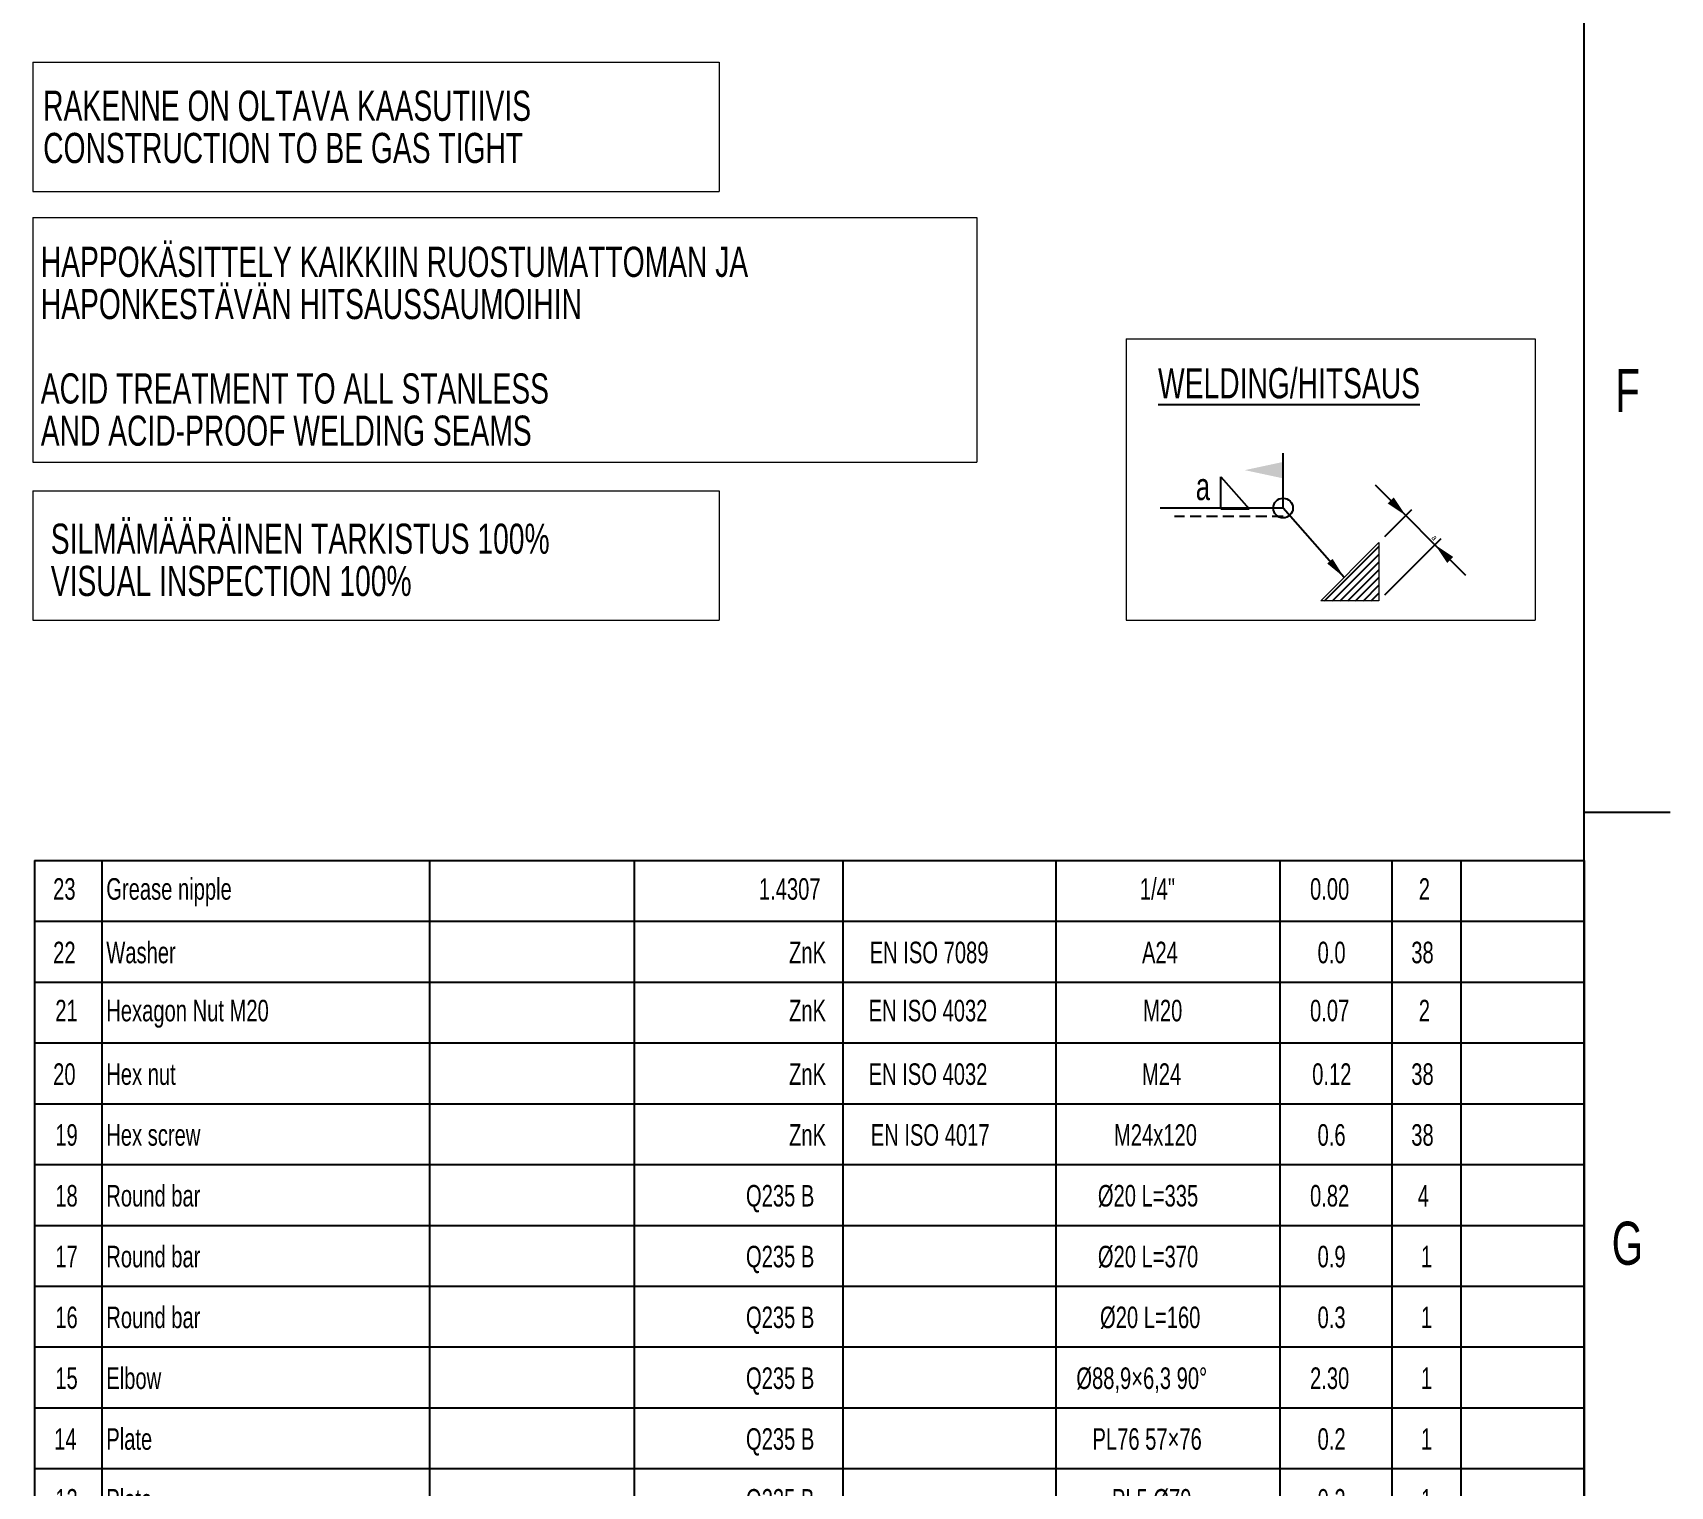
# Model space of a CAD drawing. Header units: millimetres. Extents: x 50 to 5945, y 0 to 4205.
# Drawn here: x 4995 to 5945, y 844 to 1687 of the extents above; entities that cross this region are included whole.
import ezdxf

# ---------------------------------------------------------------- set-up
doc = ezdxf.new("R2010")
doc.units = ezdxf.units.MM
doc.header["$LTSCALE"] = 5
doc.linetypes.add('HIDDEN', pattern=[1.905, 1.27, -0.635])
for name, color, linetype in [('AM_4', 3, 'Continuous'), ('AM_5', 3, 'Continuous'), ('AM_6', 140, 'Continuous'), ('AM_8', 1, 'Continuous')]:
    doc.layers.add(name, color=color, linetype=linetype)
doc.styles.add('SLDTEXTSTYLE0', font='TXT', dxfattribs={"width": 0.7})
doc.dimstyles.new('SLDDIMSTYLE4', dxfattribs={"dimtxt": 0.18, "dimasz": 12.5, "dimexe": 0, "dimexo": 0.0625, "dimgap": 0, "dimtad": 0, "dimtih": 1, "dimtoh": 1, "dimdec": 0, "dimrnd": 1e-09, "dimzin": 0, "dimdsep": 46, "dimtxsty": 'Standard', "dimsah": 1, "dimcen": 0.09, "dimadec": 0, "dimazin": 0, "dimtfac": 12.5, "dimtdec": 0, "dimtofl": 0, "dimtmove": 0, "dimatfit": 3, "dimfxl": 1, "dimfrac": 2, "dimtolj": 1, "dimtzin": 0, "dimarcsym": 0})

# ---------------------------------------------------------------- blocks, each defined once
blk = doc.blocks.new('SW_TABLEANNOTATION_0')
at = {"layer": 'AM_6', "color": 0}
for p, q in [((0, 811.9000248476865), (0, 776.6000237673524)), ((0, 811.9000248476865), (39.16781316096074, 811.9000248476865)), ((39.16781316096074, 811.9000248476865), (39.16781316096074, 776.6000237673524)), ((39.16781316096074, 811.9000248476865), (229.1678131609609, 811.9000248476865)), ((229.1678131609609, 811.9000248476865), (229.1678131609609, 776.6000237673524)), ((229.1678131609609, 811.9000248476865), (348.0324851766614, 811.9000248476865)), ((348.0324851766614, 811.9000248476865), (348.0324851766614, 776.6000237673524)), ((348.0324851766614, 811.9000248476865), (469.1438116801283, 811.9000248476865)), ((469.1438116801283, 811.9000248476865), (469.1438116801283, 776.6000237673524)), ((469.1438116801283, 811.9000248476865), (592.7291375223242, 811.9000248476865)), ((592.7291375223242, 811.9000248476865), (592.7291375223242, 776.6000237673524)), ((592.7291375223242, 811.9000248476865), (722.7291375223243, 811.9000248476865)), ((722.7291375223243, 811.9000248476865), (722.7291375223243, 776.6000237673524)), ((722.7291375223243, 811.9000248476865), (787.7291375223239, 811.9000248476865)), ((787.7291375223239, 811.9000248476865), (787.7291375223239, 776.6000237673524)), ((787.7291375223239, 811.9000248476865), (827.7291375223239, 811.9000248476865)), ((827.7291375223239, 811.9000248476865), (827.7291375223239, 776.6000237673524)), ((827.7291375223239, 811.9000248476865), (899.2692732700913, 811.9000248476865)), ((899.2692732700913, 811.9000248476865), (899.2692732700913, 776.6000237673524)), ((0, 776.6000237673524), (0, 741.3000226870181)), ((0, 776.6000237673524), (39.16781316096074, 776.6000237673524)), ((39.16781316096074, 776.6000237673524), (39.16781316096074, 741.3000226870181)), ((39.16781316096074, 776.6000237673524), (229.1678131609609, 776.6000237673524)), ((229.1678131609609, 776.6000237673524), (229.1678131609609, 741.3000226870181)), ((229.1678131609609, 776.6000237673524), (348.0324851766614, 776.6000237673524)), ((348.0324851766614, 776.6000237673524), (348.0324851766614, 741.3000226870181)), ((348.0324851766614, 776.6000237673524), (469.1438116801283, 776.6000237673524)), ((469.1438116801283, 776.6000237673524), (469.1438116801283, 741.3000226870181)), ((469.1438116801283, 776.6000237673524), (592.7291375223242, 776.6000237673524)), ((592.7291375223242, 776.6000237673524), (592.7291375223242, 741.3000226870181)), ((592.7291375223242, 776.6000237673524), (722.7291375223243, 776.6000237673524)), ((722.7291375223243, 776.6000237673524), (722.7291375223243, 741.3000226870181)), ((722.7291375223243, 776.6000237673524), (787.7291375223239, 776.6000237673524)), ((787.7291375223239, 776.6000237673524), (787.7291375223239, 741.3000226870181)), ((787.7291375223239, 776.6000237673524), (827.7291375223239, 776.6000237673524)), ((827.7291375223239, 776.6000237673524), (827.7291375223239, 741.3000226870181)), ((827.7291375223239, 776.6000237673524), (899.2692732700913, 776.6000237673524)), ((899.2692732700913, 776.6000237673524), (899.2692732700913, 741.3000226870181)), ((0, 741.3000226870181), (0, 706.000021606684)), ((0, 741.3000226870181), (39.16781316096074, 741.3000226870181)), ((39.16781316096074, 741.3000226870181), (39.16781316096074, 706.000021606684)), ((39.16781316096074, 741.3000226870181), (229.1678131609609, 741.3000226870181)), ((229.1678131609609, 741.3000226870181), (229.1678131609609, 706.000021606684)), ((229.1678131609609, 741.3000226870181), (348.0324851766614, 741.3000226870181)), ((348.0324851766614, 741.3000226870181), (348.0324851766614, 706.000021606684)), ((348.0324851766614, 741.3000226870181), (469.1438116801283, 741.3000226870181)), ((469.1438116801283, 741.3000226870181), (469.1438116801283, 706.000021606684)), ((469.1438116801283, 741.3000226870181), (592.7291375223242, 741.3000226870181)), ((592.7291375223242, 741.3000226870181), (592.7291375223242, 706.000021606684)), ((592.7291375223242, 741.3000226870181), (722.7291375223243, 741.3000226870181)), ((722.7291375223243, 741.3000226870181), (722.7291375223243, 706.000021606684)), ((722.7291375223243, 741.3000226870181), (787.7291375223239, 741.3000226870181)), ((787.7291375223239, 741.3000226870181), (787.7291375223239, 706.000021606684)), ((787.7291375223239, 741.3000226870181), (827.7291375223239, 741.3000226870181)), ((827.7291375223239, 741.3000226870181), (827.7291375223239, 706.000021606684)), ((827.7291375223239, 741.3000226870181), (899.2692732700913, 741.3000226870181)), ((899.2692732700913, 741.3000226870181), (899.2692732700913, 706.000021606684)), ((0, 706.000021606684), (0, 670.7000205263497)), ((0, 706.000021606684), (39.16781316096074, 706.000021606684)), ((39.16781316096074, 706.000021606684), (39.16781316096074, 670.7000205263497)), ((39.16781316096074, 706.000021606684), (229.1678131609609, 706.000021606684)), ((229.1678131609609, 706.000021606684), (229.1678131609609, 670.7000205263497)), ((229.1678131609609, 706.000021606684), (348.0324851766614, 706.000021606684)), ((348.0324851766614, 706.000021606684), (348.0324851766614, 670.7000205263497)), ((348.0324851766614, 706.000021606684), (469.1438116801283, 706.000021606684)), ((469.1438116801283, 706.000021606684), (469.1438116801283, 670.7000205263497)), ((469.1438116801283, 706.000021606684), (592.7291375223242, 706.000021606684)), ((592.7291375223242, 706.000021606684), (592.7291375223242, 670.7000205263497)), ((592.7291375223242, 706.000021606684), (722.7291375223243, 706.000021606684)), ((722.7291375223243, 706.000021606684), (722.7291375223243, 670.7000205263497)), ((722.7291375223243, 706.000021606684), (787.7291375223239, 706.000021606684)), ((787.7291375223239, 706.000021606684), (787.7291375223239, 670.7000205263497)), ((787.7291375223239, 706.000021606684), (827.7291375223239, 706.000021606684)), ((827.7291375223239, 706.000021606684), (827.7291375223239, 670.7000205263497)), ((827.7291375223239, 706.000021606684), (899.2692732700913, 706.000021606684)), ((899.2692732700913, 706.000021606684), (899.2692732700913, 670.7000205263497)), ((0, 670.7000205263497), (0, 635.4000194460154)), ((0, 670.7000205263497), (39.16781316096074, 670.7000205263497)), ((39.16781316096074, 670.7000205263497), (39.16781316096074, 635.4000194460154)), ((39.16781316096074, 670.7000205263497), (229.1678131609609, 670.7000205263497)), ((229.1678131609609, 670.7000205263497), (229.1678131609609, 635.4000194460154)), ((229.1678131609609, 670.7000205263497), (348.0324851766614, 670.7000205263497)), ((348.0324851766614, 670.7000205263497), (348.0324851766614, 635.4000194460154)), ((348.0324851766614, 670.7000205263497), (469.1438116801283, 670.7000205263497)), ((469.1438116801283, 670.7000205263497), (469.1438116801283, 635.4000194460154)), ((469.1438116801283, 670.7000205263497), (592.7291375223242, 670.7000205263497)), ((592.7291375223242, 670.7000205263497), (592.7291375223242, 635.4000194460154)), ((592.7291375223242, 670.7000205263497), (722.7291375223243, 670.7000205263497)), ((722.7291375223243, 670.7000205263497), (722.7291375223243, 635.4000194460154)), ((722.7291375223243, 670.7000205263497), (787.7291375223239, 670.7000205263497)), ((787.7291375223239, 670.7000205263497), (787.7291375223239, 635.4000194460154)), ((787.7291375223239, 670.7000205263497), (827.7291375223239, 670.7000205263497)), ((827.7291375223239, 670.7000205263497), (827.7291375223239, 635.4000194460154)), ((827.7291375223239, 670.7000205263497), (899.2692732700913, 670.7000205263497)), ((899.2692732700913, 670.7000205263497), (899.2692732700913, 635.4000194460154)), ((0, 635.4000194460154), (0, 600.1000183656813)), ((0, 635.4000194460154), (39.16781316096074, 635.4000194460154)), ((39.16781316096074, 635.4000194460154), (39.16781316096074, 600.1000183656813)), ((39.16781316096074, 635.4000194460154), (229.1678131609609, 635.4000194460154)), ((229.1678131609609, 635.4000194460154), (229.1678131609609, 600.1000183656813)), ((229.1678131609609, 635.4000194460154), (348.0324851766614, 635.4000194460154)), ((348.0324851766614, 635.4000194460154), (348.0324851766614, 600.1000183656813)), ((348.0324851766614, 635.4000194460154), (469.1438116801283, 635.4000194460154)), ((469.1438116801283, 635.4000194460154), (469.1438116801283, 600.1000183656813)), ((469.1438116801283, 635.4000194460154), (592.7291375223242, 635.4000194460154)), ((592.7291375223242, 635.4000194460154), (592.7291375223242, 600.1000183656813)), ((592.7291375223242, 635.4000194460154), (722.7291375223243, 635.4000194460154)), ((722.7291375223243, 635.4000194460154), (722.7291375223243, 600.1000183656813)), ((722.7291375223243, 635.4000194460154), (787.7291375223239, 635.4000194460154)), ((787.7291375223239, 635.4000194460154), (787.7291375223239, 600.1000183656813)), ((787.7291375223239, 635.4000194460154), (827.7291375223239, 635.4000194460154)), ((827.7291375223239, 635.4000194460154), (827.7291375223239, 600.1000183656813)), ((827.7291375223239, 635.4000194460154), (899.2692732700913, 635.4000194460154)), ((899.2692732700913, 635.4000194460154), (899.2692732700913, 600.1000183656813)), ((0, 600.1000183656813), (0, 564.8000172853472)), ((0, 600.1000183656813), (39.16781316096074, 600.1000183656813)), ((39.16781316096074, 600.1000183656813), (39.16781316096074, 564.8000172853472)), ((39.16781316096074, 600.1000183656813), (229.1678131609609, 600.1000183656813)), ((229.1678131609609, 600.1000183656813), (229.1678131609609, 564.8000172853472)), ((229.1678131609609, 600.1000183656813), (348.0324851766614, 600.1000183656813)), ((348.0324851766614, 600.1000183656813), (348.0324851766614, 564.8000172853472)), ((348.0324851766614, 600.1000183656813), (469.1438116801283, 600.1000183656813)), ((469.1438116801283, 600.1000183656813), (469.1438116801283, 564.8000172853472)), ((469.1438116801283, 600.1000183656813), (592.7291375223242, 600.1000183656813)), ((592.7291375223242, 600.1000183656813), (592.7291375223242, 564.8000172853472)), ((592.7291375223242, 600.1000183656813), (722.7291375223243, 600.1000183656813)), ((722.7291375223243, 600.1000183656813), (722.7291375223243, 564.8000172853472)), ((722.7291375223243, 600.1000183656813), (787.7291375223239, 600.1000183656813)), ((787.7291375223239, 600.1000183656813), (787.7291375223239, 564.8000172853472)), ((787.7291375223239, 600.1000183656813), (827.7291375223239, 600.1000183656813)), ((827.7291375223239, 600.1000183656813), (827.7291375223239, 564.8000172853472)), ((827.7291375223239, 600.1000183656813), (899.2692732700913, 600.1000183656813)), ((899.2692732700913, 600.1000183656813), (899.2692732700913, 564.8000172853472)), ((0, 564.8000172853472), (0, 529.5000162050129)), ((0, 564.8000172853472), (39.16781316096074, 564.8000172853472)), ((39.16781316096074, 564.8000172853472), (39.16781316096074, 529.5000162050129)), ((39.16781316096074, 564.8000172853472), (229.1678131609609, 564.8000172853472)), ((229.1678131609609, 564.8000172853472), (229.1678131609609, 529.5000162050129)), ((229.1678131609609, 564.8000172853472), (348.0324851766614, 564.8000172853472)), ((348.0324851766614, 564.8000172853472), (348.0324851766614, 529.5000162050129)), ((348.0324851766614, 564.8000172853472), (469.1438116801283, 564.8000172853472)), ((469.1438116801283, 564.8000172853472), (469.1438116801283, 529.5000162050129)), ((469.1438116801283, 564.8000172853472), (592.7291375223242, 564.8000172853472)), ((592.7291375223242, 564.8000172853472), (592.7291375223242, 529.5000162050129)), ((592.7291375223242, 564.8000172853472), (722.7291375223243, 564.8000172853472)), ((722.7291375223243, 564.8000172853472), (722.7291375223243, 529.5000162050129)), ((722.7291375223243, 564.8000172853472), (787.7291375223239, 564.8000172853472)), ((787.7291375223239, 564.8000172853472), (787.7291375223239, 529.5000162050129)), ((787.7291375223239, 564.8000172853472), (827.7291375223239, 564.8000172853472)), ((827.7291375223239, 564.8000172853472), (827.7291375223239, 529.5000162050129)), ((827.7291375223239, 564.8000172853472), (899.2692732700913, 564.8000172853472)), ((899.2692732700913, 564.8000172853472), (899.2692732700913, 529.5000162050129)), ((0, 529.5000162050129), (0, 494.2000151246787)), ((0, 529.5000162050129), (39.16781316096074, 529.5000162050129)), ((39.16781316096074, 529.5000162050129), (39.16781316096074, 494.2000151246787)), ((39.16781316096074, 529.5000162050129), (229.1678131609609, 529.5000162050129)), ((229.1678131609609, 529.5000162050129), (229.1678131609609, 494.2000151246787)), ((229.1678131609609, 529.5000162050129), (348.0324851766614, 529.5000162050129)), ((348.0324851766614, 529.5000162050129), (348.0324851766614, 494.2000151246787)), ((348.0324851766614, 529.5000162050129), (469.1438116801283, 529.5000162050129)), ((469.1438116801283, 529.5000162050129), (469.1438116801283, 494.2000151246787)), ((469.1438116801283, 529.5000162050129), (592.7291375223242, 529.5000162050129)), ((592.7291375223242, 529.5000162050129), (592.7291375223242, 494.2000151246787)), ((592.7291375223242, 529.5000162050129), (722.7291375223243, 529.5000162050129)), ((722.7291375223243, 529.5000162050129), (722.7291375223243, 494.2000151246787)), ((722.7291375223243, 529.5000162050129), (787.7291375223239, 529.5000162050129)), ((787.7291375223239, 529.5000162050129), (787.7291375223239, 494.2000151246787)), ((787.7291375223239, 529.5000162050129), (827.7291375223239, 529.5000162050129)), ((827.7291375223239, 529.5000162050129), (827.7291375223239, 494.2000151246787)), ((827.7291375223239, 529.5000162050129), (899.2692732700913, 529.5000162050129)), ((899.2692732700913, 529.5000162050129), (899.2692732700913, 494.2000151246787)), ((0, 494.2000151246787), (0, 458.9000140443445)), ((0, 494.2000151246787), (39.16781316096074, 494.2000151246787)), ((39.16781316096074, 494.2000151246787), (39.16781316096074, 458.9000140443445)), ((39.16781316096074, 494.2000151246787), (229.1678131609609, 494.2000151246787)), ((229.1678131609609, 494.2000151246787), (229.1678131609609, 458.9000140443445)), ((229.1678131609609, 494.2000151246787), (348.0324851766614, 494.2000151246787)), ((348.0324851766614, 494.2000151246787), (348.0324851766614, 458.9000140443445)), ((348.0324851766614, 494.2000151246787), (469.1438116801283, 494.2000151246787)), ((469.1438116801283, 494.2000151246787), (469.1438116801283, 458.9000140443445)), ((469.1438116801283, 494.2000151246787), (592.7291375223242, 494.2000151246787)), ((592.7291375223242, 494.2000151246787), (592.7291375223242, 458.9000140443445)), ((592.7291375223242, 494.2000151246787), (722.7291375223243, 494.2000151246787)), ((722.7291375223243, 494.2000151246787), (722.7291375223243, 458.9000140443445)), ((722.7291375223243, 494.2000151246787), (787.7291375223239, 494.2000151246787)), ((787.7291375223239, 494.2000151246787), (787.7291375223239, 458.9000140443445)), ((787.7291375223239, 494.2000151246787), (827.7291375223239, 494.2000151246787)), ((827.7291375223239, 494.2000151246787), (827.7291375223239, 458.9000140443445)), ((827.7291375223239, 494.2000151246787), (899.2692732700913, 494.2000151246787)), ((899.2692732700913, 494.2000151246787), (899.2692732700913, 458.9000140443445)), ((0, 458.9000140443445), (0, 423.6000129640103)), ((0, 458.9000140443445), (39.16781316096074, 458.9000140443445)), ((39.16781316096074, 458.9000140443445), (39.16781316096074, 423.6000129640103)), ((39.16781316096074, 458.9000140443445), (229.1678131609609, 458.9000140443445)), ((229.1678131609609, 458.9000140443445), (229.1678131609609, 423.6000129640103)), ((229.1678131609609, 458.9000140443445), (348.0324851766614, 458.9000140443445)), ((348.0324851766614, 458.9000140443445), (348.0324851766614, 423.6000129640103)), ((348.0324851766614, 458.9000140443445), (469.1438116801283, 458.9000140443445)), ((469.1438116801283, 458.9000140443445), (469.1438116801283, 423.6000129640103)), ((469.1438116801283, 458.9000140443445), (592.7291375223242, 458.9000140443445)), ((592.7291375223242, 458.9000140443445), (592.7291375223242, 423.6000129640103)), ((592.7291375223242, 458.9000140443445), (722.7291375223243, 458.9000140443445)), ((722.7291375223243, 458.9000140443445), (722.7291375223243, 423.6000129640103)), ((722.7291375223243, 458.9000140443445), (787.7291375223239, 458.9000140443445)), ((787.7291375223239, 458.9000140443445), (787.7291375223239, 423.6000129640103)), ((787.7291375223239, 458.9000140443445), (827.7291375223239, 458.9000140443445)), ((827.7291375223239, 458.9000140443445), (827.7291375223239, 423.6000129640103)), ((827.7291375223239, 458.9000140443445), (899.2692732700913, 458.9000140443445)), ((899.2692732700913, 458.9000140443445), (899.2692732700913, 423.6000129640103)), ((0, 423.6000129640103), (0, 388.3000118836761)), ((0, 423.6000129640103), (39.16781316096074, 423.6000129640103)), ((39.16781316096074, 423.6000129640103), (39.16781316096074, 388.3000118836761)), ((39.16781316096074, 423.6000129640103), (229.1678131609609, 423.6000129640103)), ((229.1678131609609, 423.6000129640103), (229.1678131609609, 388.3000118836761)), ((229.1678131609609, 423.6000129640103), (348.0324851766614, 423.6000129640103)), ((348.0324851766614, 423.6000129640103), (348.0324851766614, 388.3000118836761)), ((348.0324851766614, 423.6000129640103), (469.1438116801283, 423.6000129640103)), ((469.1438116801283, 423.6000129640103), (469.1438116801283, 388.3000118836761)), ((469.1438116801283, 423.6000129640103), (592.7291375223242, 423.6000129640103)), ((592.7291375223242, 423.6000129640103), (592.7291375223242, 388.3000118836761)), ((592.7291375223242, 423.6000129640103), (722.7291375223243, 423.6000129640103)), ((722.7291375223243, 423.6000129640103), (722.7291375223243, 388.3000118836761)), ((722.7291375223243, 423.6000129640103), (787.7291375223239, 423.6000129640103)), ((787.7291375223239, 423.6000129640103), (787.7291375223239, 388.3000118836761)), ((787.7291375223239, 423.6000129640103), (827.7291375223239, 423.6000129640103)), ((827.7291375223239, 423.6000129640103), (827.7291375223239, 388.3000118836761)), ((827.7291375223239, 423.6000129640103), (899.2692732700913, 423.6000129640103)), ((899.2692732700913, 423.6000129640103), (899.2692732700913, 388.3000118836761)), ((0, 388.3000118836761), (0, 353.0000108033419)), ((0, 388.3000118836761), (39.16781316096074, 388.3000118836761)), ((39.16781316096074, 388.3000118836761), (39.16781316096074, 353.0000108033419)), ((39.16781316096074, 388.3000118836761), (229.1678131609609, 388.3000118836761)), ((229.1678131609609, 388.3000118836761), (229.1678131609609, 353.0000108033419)), ((229.1678131609609, 388.3000118836761), (348.0324851766614, 388.3000118836761)), ((348.0324851766614, 388.3000118836761), (348.0324851766614, 353.0000108033419)), ((348.0324851766614, 388.3000118836761), (469.1438116801283, 388.3000118836761)), ((469.1438116801283, 388.3000118836761), (469.1438116801283, 353.0000108033419)), ((469.1438116801283, 388.3000118836761), (592.7291375223242, 388.3000118836761)), ((592.7291375223242, 388.3000118836761), (592.7291375223242, 353.0000108033419)), ((592.7291375223242, 388.3000118836761), (722.7291375223243, 388.3000118836761)), ((722.7291375223243, 388.3000118836761), (722.7291375223243, 353.0000108033419)), ((722.7291375223243, 388.3000118836761), (787.7291375223239, 388.3000118836761)), ((787.7291375223239, 388.3000118836761), (787.7291375223239, 353.0000108033419)), ((787.7291375223239, 388.3000118836761), (827.7291375223239, 388.3000118836761)), ((827.7291375223239, 388.3000118836761), (827.7291375223239, 353.0000108033419)), ((827.7291375223239, 388.3000118836761), (899.2692732700913, 388.3000118836761)), ((899.2692732700913, 388.3000118836761), (899.2692732700913, 353.0000108033419)), ((0, 353.0000108033419), (0, 317.7000097230077)), ((0, 353.0000108033419), (39.16781316096074, 353.0000108033419)), ((39.16781316096074, 353.0000108033419), (39.16781316096074, 317.7000097230077)), ((39.16781316096074, 353.0000108033419), (229.1678131609609, 353.0000108033419)), ((229.1678131609609, 353.0000108033419), (229.1678131609609, 317.7000097230077)), ((229.1678131609609, 353.0000108033419), (348.0324851766614, 353.0000108033419)), ((348.0324851766614, 353.0000108033419), (348.0324851766614, 317.7000097230077)), ((348.0324851766614, 353.0000108033419), (469.1438116801283, 353.0000108033419)), ((469.1438116801283, 353.0000108033419), (469.1438116801283, 317.7000097230077)), ((469.1438116801283, 353.0000108033419), (592.7291375223242, 353.0000108033419)), ((592.7291375223242, 353.0000108033419), (592.7291375223242, 317.7000097230077)), ((592.7291375223242, 353.0000108033419), (722.7291375223243, 353.0000108033419)), ((722.7291375223243, 353.0000108033419), (722.7291375223243, 317.7000097230077)), ((722.7291375223243, 353.0000108033419), (787.7291375223239, 353.0000108033419)), ((787.7291375223239, 353.0000108033419), (787.7291375223239, 317.7000097230077)), ((787.7291375223239, 353.0000108033419), (827.7291375223239, 353.0000108033419)), ((827.7291375223239, 353.0000108033419), (827.7291375223239, 317.7000097230077)), ((827.7291375223239, 353.0000108033419), (899.2692732700913, 353.0000108033419)), ((899.2692732700913, 353.0000108033419), (899.2692732700913, 317.7000097230077)), ((0, 317.7000097230077), (0, 282.4000086426735)), ((0, 317.7000097230077), (39.16781316096074, 317.7000097230077)), ((39.16781316096074, 317.7000097230077), (39.16781316096074, 282.4000086426735)), ((39.16781316096074, 317.7000097230077), (229.1678131609609, 317.7000097230077)), ((229.1678131609609, 317.7000097230077), (229.1678131609609, 282.4000086426735)), ((229.1678131609609, 317.7000097230077), (348.0324851766614, 317.7000097230077)), ((348.0324851766614, 317.7000097230077), (348.0324851766614, 282.4000086426735)), ((348.0324851766614, 317.7000097230077), (469.1438116801283, 317.7000097230077)), ((469.1438116801283, 317.7000097230077), (469.1438116801283, 282.4000086426735)), ((469.1438116801283, 317.7000097230077), (592.7291375223242, 317.7000097230077)), ((592.7291375223242, 317.7000097230077), (592.7291375223242, 282.4000086426735)), ((592.7291375223242, 317.7000097230077), (722.7291375223243, 317.7000097230077)), ((722.7291375223243, 317.7000097230077), (722.7291375223243, 282.4000086426735)), ((722.7291375223243, 317.7000097230077), (787.7291375223239, 317.7000097230077)), ((787.7291375223239, 317.7000097230077), (787.7291375223239, 282.4000086426735)), ((787.7291375223239, 317.7000097230077), (827.7291375223239, 317.7000097230077)), ((827.7291375223239, 317.7000097230077), (827.7291375223239, 282.4000086426735)), ((827.7291375223239, 317.7000097230077), (899.2692732700913, 317.7000097230077)), ((899.2692732700913, 317.7000097230077), (899.2692732700913, 282.4000086426735)), ((0, 282.4000086426735), (0, 247.1000075623392)), ((0, 282.4000086426735), (39.16781316096074, 282.4000086426735)), ((39.16781316096074, 282.4000086426735), (39.16781316096074, 247.1000075623392)), ((39.16781316096074, 282.4000086426735), (229.1678131609609, 282.4000086426735)), ((229.1678131609609, 282.4000086426735), (229.1678131609609, 247.1000075623392)), ((229.1678131609609, 282.4000086426735), (348.0324851766614, 282.4000086426735)), ((348.0324851766614, 282.4000086426735), (348.0324851766614, 247.1000075623392)), ((348.0324851766614, 282.4000086426735), (469.1438116801283, 282.4000086426735)), ((469.1438116801283, 282.4000086426735), (469.1438116801283, 247.1000075623392)), ((469.1438116801283, 282.4000086426735), (592.7291375223242, 282.4000086426735)), ((592.7291375223242, 282.4000086426735), (592.7291375223242, 247.1000075623392)), ((592.7291375223242, 282.4000086426735), (722.7291375223243, 282.4000086426735)), ((722.7291375223243, 282.4000086426735), (722.7291375223243, 247.1000075623392)), ((722.7291375223243, 282.4000086426735), (787.7291375223239, 282.4000086426735)), ((787.7291375223239, 282.4000086426735), (787.7291375223239, 247.1000075623392)), ((787.7291375223239, 282.4000086426735), (827.7291375223239, 282.4000086426735)), ((827.7291375223239, 282.4000086426735), (827.7291375223239, 247.1000075623392)), ((827.7291375223239, 282.4000086426735), (899.2692732700913, 282.4000086426735)), ((899.2692732700913, 282.4000086426735), (899.2692732700913, 247.1000075623392)), ((0, 247.1000075623392), (0, 211.800006482005)), ((0, 247.1000075623392), (39.16781316096074, 247.1000075623392)), ((39.16781316096074, 247.1000075623392), (39.16781316096074, 211.800006482005)), ((39.16781316096074, 247.1000075623392), (229.1678131609609, 247.1000075623392)), ((229.1678131609609, 247.1000075623392), (229.1678131609609, 211.800006482005)), ((229.1678131609609, 247.1000075623392), (348.0324851766614, 247.1000075623392)), ((348.0324851766614, 247.1000075623392), (348.0324851766614, 211.800006482005)), ((348.0324851766614, 247.1000075623392), (469.1438116801283, 247.1000075623392)), ((469.1438116801283, 247.1000075623392), (469.1438116801283, 211.800006482005)), ((469.1438116801283, 247.1000075623392), (592.7291375223242, 247.1000075623392)), ((592.7291375223242, 247.1000075623392), (592.7291375223242, 211.800006482005)), ((592.7291375223242, 247.1000075623392), (722.7291375223243, 247.1000075623392)), ((722.7291375223243, 247.1000075623392), (722.7291375223243, 211.800006482005)), ((722.7291375223243, 247.1000075623392), (787.7291375223239, 247.1000075623392)), ((787.7291375223239, 247.1000075623392), (787.7291375223239, 211.800006482005)), ((787.7291375223239, 247.1000075623392), (827.7291375223239, 247.1000075623392)), ((827.7291375223239, 247.1000075623392), (827.7291375223239, 211.800006482005)), ((827.7291375223239, 247.1000075623392), (899.2692732700913, 247.1000075623392)), ((899.2692732700913, 247.1000075623392), (899.2692732700913, 211.800006482005)), ((0, 211.800006482005), (0, 176.5000054016708)), ((0, 211.800006482005), (39.16781316096074, 211.800006482005)), ((39.16781316096074, 211.800006482005), (39.16781316096074, 176.5000054016708)), ((39.16781316096074, 211.800006482005), (229.1678131609609, 211.800006482005)), ((229.1678131609609, 211.800006482005), (229.1678131609609, 176.5000054016708)), ((229.1678131609609, 211.800006482005), (348.0324851766614, 211.800006482005)), ((348.0324851766614, 211.800006482005), (348.0324851766614, 176.5000054016708)), ((348.0324851766614, 211.800006482005), (469.1438116801283, 211.800006482005)), ((469.1438116801283, 211.800006482005), (469.1438116801283, 176.5000054016708)), ((469.1438116801283, 211.800006482005), (592.7291375223242, 211.800006482005)), ((592.7291375223242, 211.800006482005), (592.7291375223242, 176.5000054016708)), ((592.7291375223242, 211.800006482005), (722.7291375223243, 211.800006482005)), ((722.7291375223243, 211.800006482005), (722.7291375223243, 176.5000054016708)), ((722.7291375223243, 211.800006482005), (787.7291375223239, 211.800006482005)), ((787.7291375223239, 211.800006482005), (787.7291375223239, 176.5000054016708)), ((787.7291375223239, 211.800006482005), (827.7291375223239, 211.800006482005)), ((827.7291375223239, 211.800006482005), (827.7291375223239, 176.5000054016708)), ((827.7291375223239, 211.800006482005), (899.2692732700913, 211.800006482005)), ((899.2692732700913, 211.800006482005), (899.2692732700913, 176.5000054016708)), ((0, 176.5000054016708), (0, 141.2000043213366)), ((0, 176.5000054016708), (39.16781316096074, 176.5000054016708)), ((39.16781316096074, 176.5000054016708), (39.16781316096074, 141.2000043213366)), ((39.16781316096074, 176.5000054016708), (229.1678131609609, 176.5000054016708)), ((229.1678131609609, 176.5000054016708), (229.1678131609609, 141.2000043213366)), ((229.1678131609609, 176.5000054016708), (348.0324851766614, 176.5000054016708)), ((348.0324851766614, 176.5000054016708), (348.0324851766614, 141.2000043213366)), ((348.0324851766614, 176.5000054016708), (469.1438116801283, 176.5000054016708)), ((469.1438116801283, 176.5000054016708), (469.1438116801283, 141.2000043213366)), ((469.1438116801283, 176.5000054016708), (592.7291375223242, 176.5000054016708)), ((592.7291375223242, 176.5000054016708), (592.7291375223242, 141.2000043213366)), ((592.7291375223242, 176.5000054016708), (722.7291375223243, 176.5000054016708)), ((722.7291375223243, 176.5000054016708), (722.7291375223243, 141.2000043213366)), ((722.7291375223243, 176.5000054016708), (787.7291375223239, 176.5000054016708)), ((787.7291375223239, 176.5000054016708), (787.7291375223239, 141.2000043213366)), ((787.7291375223239, 176.5000054016708), (827.7291375223239, 176.5000054016708)), ((827.7291375223239, 176.5000054016708), (827.7291375223239, 141.2000043213366)), ((827.7291375223239, 176.5000054016708), (899.2692732700913, 176.5000054016708)), ((899.2692732700913, 176.5000054016708), (899.2692732700913, 141.2000043213366)), ((0, 141.2000043213366), (0, 105.9000032410024)), ((0, 141.2000043213366), (39.16781316096074, 141.2000043213366)), ((39.16781316096074, 141.2000043213366), (39.16781316096074, 105.9000032410024)), ((39.16781316096074, 141.2000043213366), (229.1678131609609, 141.2000043213366)), ((229.1678131609609, 141.2000043213366), (229.1678131609609, 105.9000032410024)), ((229.1678131609609, 141.2000043213366), (348.0324851766614, 141.2000043213366)), ((348.0324851766614, 141.2000043213366), (348.0324851766614, 105.9000032410024)), ((348.0324851766614, 141.2000043213366), (469.1438116801283, 141.2000043213366)), ((469.1438116801283, 141.2000043213366), (469.1438116801283, 105.9000032410024)), ((469.1438116801283, 141.2000043213366), (592.7291375223242, 141.2000043213366)), ((592.7291375223242, 141.2000043213366), (592.7291375223242, 105.9000032410024)), ((592.7291375223242, 141.2000043213366), (722.7291375223243, 141.2000043213366)), ((722.7291375223243, 141.2000043213366), (722.7291375223243, 105.9000032410024)), ((722.7291375223243, 141.2000043213366), (787.7291375223239, 141.2000043213366)), ((787.7291375223239, 141.2000043213366), (787.7291375223239, 105.9000032410024)), ((787.7291375223239, 141.2000043213366), (827.7291375223239, 141.2000043213366)), ((827.7291375223239, 141.2000043213366), (827.7291375223239, 105.9000032410024)), ((827.7291375223239, 141.2000043213366), (899.2692732700913, 141.2000043213366)), ((899.2692732700913, 141.2000043213366), (899.2692732700913, 105.9000032410024)), ((0, 105.9000032410024), (0, 70.60000216066821)), ((0, 105.9000032410024), (39.16781316096074, 105.9000032410024)), ((39.16781316096074, 105.9000032410024), (39.16781316096074, 70.60000216066821)), ((39.16781316096074, 105.9000032410024), (229.1678131609609, 105.9000032410024)), ((229.1678131609609, 105.9000032410024), (229.1678131609609, 70.60000216066821)), ((229.1678131609609, 105.9000032410024), (348.0324851766614, 105.9000032410024)), ((348.0324851766614, 105.9000032410024), (348.0324851766614, 70.60000216066821)), ((348.0324851766614, 105.9000032410024), (469.1438116801283, 105.9000032410024)), ((469.1438116801283, 105.9000032410024), (469.1438116801283, 70.60000216066821)), ((469.1438116801283, 105.9000032410024), (592.7291375223242, 105.9000032410024)), ((592.7291375223242, 105.9000032410024), (592.7291375223242, 70.60000216066821)), ((592.7291375223242, 105.9000032410024), (722.7291375223243, 105.9000032410024)), ((722.7291375223243, 105.9000032410024), (722.7291375223243, 70.60000216066821)), ((722.7291375223243, 105.9000032410024), (787.7291375223239, 105.9000032410024)), ((787.7291375223239, 105.9000032410024), (787.7291375223239, 70.60000216066821)), ((787.7291375223239, 105.9000032410024), (827.7291375223239, 105.9000032410024)), ((827.7291375223239, 105.9000032410024), (827.7291375223239, 70.60000216066821)), ((827.7291375223239, 105.9000032410024), (899.2692732700913, 105.9000032410024)), ((899.2692732700913, 105.9000032410024), (899.2692732700913, 70.60000216066821)), ((0, 70.60000216066821), (0, 35.300001080334)), ((0, 70.60000216066821), (39.16781316096074, 70.60000216066821)), ((39.16781316096074, 70.60000216066821), (39.16781316096074, 35.300001080334)), ((39.16781316096074, 70.60000216066821), (229.1678131609609, 70.60000216066821)), ((229.1678131609609, 70.60000216066821), (229.1678131609609, 35.300001080334)), ((229.1678131609609, 70.60000216066821), (348.0324851766614, 70.60000216066821)), ((348.0324851766614, 70.60000216066821), (348.0324851766614, 35.300001080334)), ((348.0324851766614, 70.60000216066821), (469.1438116801283, 70.60000216066821)), ((469.1438116801283, 70.60000216066821), (469.1438116801283, 35.300001080334)), ((469.1438116801283, 70.60000216066821), (592.7291375223242, 70.60000216066821)), ((592.7291375223242, 70.60000216066821), (592.7291375223242, 35.300001080334)), ((592.7291375223242, 70.60000216066821), (722.7291375223243, 70.60000216066821)), ((722.7291375223243, 70.60000216066821), (722.7291375223243, 35.300001080334)), ((722.7291375223243, 70.60000216066821), (787.7291375223239, 70.60000216066821)), ((787.7291375223239, 70.60000216066821), (787.7291375223239, 35.300001080334)), ((787.7291375223239, 70.60000216066821), (827.7291375223239, 70.60000216066821)), ((827.7291375223239, 70.60000216066821), (827.7291375223239, 35.300001080334)), ((827.7291375223239, 70.60000216066821), (899.2692732700913, 70.60000216066821)), ((899.2692732700913, 70.60000216066821), (899.2692732700913, 35.300001080334)), ((0, 35.300001080334), (0, -2.081668171172169e-13)), ((0, 35.300001080334), (39.16781316096074, 35.300001080334)), ((39.16781316096074, 35.300001080334), (39.16781316096074, -2.081668171172169e-13)), ((39.16781316096074, 35.300001080334), (229.1678131609609, 35.300001080334)), ((229.1678131609609, 35.300001080334), (229.1678131609609, -2.081668171172169e-13)), ((229.1678131609609, 35.300001080334), (348.0324851766614, 35.300001080334)), ((348.0324851766614, 35.300001080334), (348.0324851766614, -2.081668171172169e-13)), ((348.0324851766614, 35.300001080334), (469.1438116801283, 35.300001080334)), ((469.1438116801283, 35.300001080334), (469.1438116801283, -2.081668171172169e-13)), ((469.1438116801283, 35.300001080334), (592.7291375223242, 35.300001080334)), ((592.7291375223242, 35.300001080334), (592.7291375223242, -2.081668171172169e-13)), ((592.7291375223242, 35.300001080334), (722.7291375223243, 35.300001080334)), ((722.7291375223243, 35.300001080334), (722.7291375223243, -2.081668171172169e-13)), ((722.7291375223243, 35.300001080334), (787.7291375223239, 35.300001080334)), ((787.7291375223239, 35.300001080334), (787.7291375223239, -2.081668171172169e-13)), ((787.7291375223239, 35.300001080334), (827.7291375223239, 35.300001080334)), ((827.7291375223239, 35.300001080334), (827.7291375223239, -2.081668171172169e-13)), ((827.7291375223239, 35.300001080334), (899.2692732700913, 35.300001080334)), ((899.2692732700913, 35.300001080334), (899.2692732700913, -2.081668171172169e-13)), ((0, 0), (0, -25.00000000000002)), ((0, 6.938893903907228e-14), (899.2692732700913, 6.938893903907228e-14)), ((39.16781316096074, 0), (39.16781316096074, -25.00000000000002)), ((229.1678131609609, 0), (229.1678131609609, -25.00000000000002)), ((348.0324851766614, 0), (348.0324851766614, -25.00000000000002)), ((469.1438116801283, 0), (469.1438116801283, -25.00000000000002)), ((592.7291375223242, 0), (592.7291375223242, -25.00000000000002)), ((722.7291375223243, 0), (722.7291375223243, -25.00000000000002)), ((787.7291375223239, 0), (787.7291375223239, -25.00000000000002)), ((827.7291375223239, 0), (827.7291375223239, -25.00000000000002)), ((899.2692732700913, 0), (899.2692732700913, -25.00000000000002)), ((0, -2.081668171172169e-13), (39.16781316096074, -2.081668171172169e-13)), ((39.16781316096074, -2.081668171172169e-13), (229.1678131609609, -2.081668171172169e-13)), ((229.1678131609609, -2.081668171172169e-13), (348.0324851766614, -2.081668171172169e-13)), ((348.0324851766614, -2.081668171172169e-13), (469.1438116801283, -2.081668171172169e-13)), ((469.1438116801283, -2.081668171172169e-13), (592.7291375223242, -2.081668171172169e-13)), ((592.7291375223242, -2.081668171172169e-13), (722.7291375223243, -2.081668171172169e-13)), ((722.7291375223243, -2.081668171172169e-13), (787.7291375223239, -2.081668171172169e-13)), ((787.7291375223239, -2.081668171172169e-13), (827.7291375223239, -2.081668171172169e-13)), ((827.7291375223239, -2.081668171172169e-13), (899.2692732700913, -2.081668171172169e-13)), ((0, -25.00000000000002), (39.16781316096074, -25.00000000000002)), ((39.16781316096074, -25.00000000000002), (229.1678131609609, -25.00000000000002)), ((229.1678131609609, -25.00000000000002), (348.0324851766614, -25.00000000000002)), ((348.0324851766614, -25.00000000000002), (469.1438116801283, -25.00000000000002)), ((469.1438116801283, -25.00000000000002), (592.7291375223242, -25.00000000000002)), ((592.7291375223242, -25.00000000000002), (722.7291375223243, -25.00000000000002)), ((722.7291375223243, -25.00000000000002), (787.7291375223239, -25.00000000000002)), ((787.7291375223239, -25.00000000000002), (827.7291375223239, -25.00000000000002)), ((827.7291375223239, -25.00000000000002), (899.2692732700913, -25.00000000000002))]:
    blk.add_line(p, q, dxfattribs=at)
at = {"layer": 'AM_6', "color": 0, "attachment_point": 1, "style": 'SLDTEXTSTYLE0'}
for s, insert, char_height in [('23', (10.83390631039682, 801.613371366662), 12.5), ('Grease nipple', (41.66781316096046, 801.613371366662), 12.5), ('1.4307', (420.3938157406939, 801.613371366662), 12.5), ('1/4"', (641.4791371870476, 801.613371366662), 12.5), ('0.00', (740.2291373919389, 801.613371366662), 12.5), ('2', (803.3541373872821, 801.613371366662), 12.5), ('22', (10.83390631039682, 764.7364952863278), 12.5), ('Washer', (41.66781316096046, 764.7364952863278), 12.5), ('ZnK', (437.8938092959417, 764.7364952863278), 12.5), ('EN ISO 7089', (484.6864740051793, 764.7364952863278), 12.5), ('A24', (642.7291373919386, 764.7364952863278), 12.5), ('0.0', (744.6041369449041, 764.7364952863278), 12.5), ('38', (798.9791372522403, 764.7364952863278), 12.5), ('21', (12.08390651528779, 731.0133692059936), 12.5), ('Hexagon Nut M20', (41.66781316096046, 731.0133692059936), 12.5), ('ZnK', (437.8938092959417, 731.0133692059936), 12.5), ('EN ISO 4032', (484.0614727385806, 731.0133692059936), 12.5), ('M20', (643.3541386585373, 731.0133692059936), 12.5), ('0.07', (740.2291373919389, 731.0133692059936), 12.5), ('2', (803.3541373872821, 731.0133692059936), 12.5), ('20', (10.83390631039682, 694.1364931256594), 12.5), ('Hex nut', (41.66781316096046, 694.1364931256594), 12.5), ('ZnK', (437.8938092959417, 694.1364931256594), 12.5), ('EN ISO 4032', (484.0614727385806, 694.1364931256594), 12.5), ('M24', (642.7291373919386, 694.1364931256594), 12.5), ('0.12', (741.4791375968299, 694.1364931256594), 12.5), ('38', (798.9791372522403, 694.1364931256594), 12.5), ('19', (12.08390651528779, 658.8364920453251), 12.5), ('Hex screw', (41.66781316096046, 658.8364920453251), 12.5), ('ZnK', (437.8938092959417, 658.8364920453251), 12.5), ('EN ISO 4017', (485.3114706151651, 658.8364920453251), 12.5), ('M24x120', (626.4791393849689, 658.8364920453251), 12.5), ('0.6', (744.6041369449041, 658.8364920453251), 12.5), ('38', (798.9791372522403, 658.8364920453251), 12.5), ('18', (12.08390651528779, 623.536490964991), 12.5), ('Round bar', (41.66781316096046, 623.536490964991), 12.5), ('Q235 B', (412.8938098547353, 623.536490964991), 12.5), ('Ø20 L=335', (617.1041390124399, 623.536490964991), 12.5), ('0.82', (740.2291373919389, 623.536490964991), 12.5), ('4', (802.7291372848366, 623.536490964991), 12.5), ('17', (12.08390651528779, 588.2364898846569), 12.5), ('Round bar', (41.66781316096046, 588.2364898846569), 12.5), ('Q235 B', (412.8938098547353, 588.2364898846569), 12.5), ('Ø20 L=370', (617.1041390124399, 588.2364898846569), 12.5), ('0.9', (744.6041369449041, 588.2364898846569), 12.5), ('1', (804.6041375921731, 588.2364898846569), 12.5), ('16', (12.08390651528779, 552.9364888043226), 12.5), ('Round bar', (41.66781316096046, 552.9364888043226), 12.5), ('Q235 B', (412.8938098547353, 552.9364888043226), 12.5), ('Ø20 L=160', (618.3541368890244, 552.9364888043226), 12.5), ('0.3', (744.6041369449041, 552.9364888043226), 12.5), ('1', (804.6041375921731, 552.9364888043226), 12.5), ('15', (12.08390651528779, 517.6364877239885), 12.5), ('Elbow', (41.66781316096046, 517.6364877239885), 12.5), ('Q235 B', (412.8938098547353, 517.6364877239885), 12.5), ('Ø88,9×6,3 90°', (604.6041416201431, 517.6364877239885), 12.5), ('2.30', (740.2291373919389, 517.6364877239885), 12.5), ('1', (804.6041375921731, 517.6364877239885), 12.5), ('14', (11.45890641284231, 482.3364866436542), 12.5), ('Plate', (41.66781316096046, 482.3364866436542), 12.5), ('Q235 B', (412.8938098547353, 482.3364866436542), 12.5), ('PL76 57×76', (613.9791373360592, 482.3364866436542), 12.5), ('0.2', (744.6041369449041, 482.3364866436542), 12.5), ('1', (804.6041375921731, 482.3364866436542), 12.5), ('13', (12.08390651528779, 447.03648556332), 12.5), ('Plate', (41.66781316096046, 447.03648556332), 12.5), ('Q235 B', (412.8938098547353, 447.03648556332), 12.5), ('PL5 Ø79', (625.2291368517715, 447.03648556332), 12.5), ('0.2', (744.6041369449041, 447.03648556332), 12.5), ('1', (804.6041375921731, 447.03648556332), 12.5), ('12', (12.08390651528779, 411.7364844829858), 12.5), ('Plate', (41.66781316096046, 411.7364844829858), 12.5), ('Q235 B', (412.8938098547353, 411.7364844829858), 12.5), ('PL 15 Ø90/Ø140', (595.2291365910012, 411.7364844829858), 12.5), ('1.1', (747.1041379367626, 411.7364844829858), 12.5), ('1', (804.6041375921731, 411.7364844829858), 12.5), ('11', (13.33390672017876, 376.4364834026516), 12.5), ('Tube', (41.66781316096046, 376.4364834026516), 12.5), ('Q235 B', (412.8938098547353, 376.4364834026516), 12.5), ('Ø88.9×6.3 L=652', (595.8541425142128, 376.4364834026516), 12.5), ('8.3', (744.6041369449041, 376.4364834026516), 12.5), ('1', (804.6041375921731, 376.4364834026516), 12.5), ('Ø88.9×6.3', (621.479138565405, 349.8864825924009), 12.5), ('10', (12.08390651528779, 341.1364823223174), 12.5), ('Tube', (41.66781316096046, 341.1364823223174), 12.5), ('Q235 B', (412.8938098547353, 341.1364823223174), 12.5), ('13.8', (741.4791375968299, 341.1364823223174), 12.5), ('1', (804.6041375921731, 341.1364823223174), 12.5), ('L=1077', (632.7291380811173, 332.3864820522338), 12.5), ('9', (15.2089064454386, 305.8364812419832), 12.5), ('Mechanical tube', (41.66781316096046, 305.8364812419832), 12.5), ('Q235 B', (412.8938098547353, 305.8364812419832), 12.5), ('Ø106×8 L=635', (605.2291382301289, 305.8364812419832), 12.5), ('12.3', (741.4791375968299, 305.8364812419832), 12.5), ('1', (804.6041375921731, 305.8364812419832), 12.5), ('8', (15.2089064454386, 272.113355161649), 12.5), ('Sealing plate', (41.66781316096046, 272.113355161649), 12.5), ('GORE TEX', (390.3938108233107, 272.113355161649), 12.5), ('1100×1900', (622.1041398320037, 272.113355161649), 12.5), ('1.0', (745.8541377318717, 272.113355161649), 12.5), ('1', (804.6041375921731, 272.113355161649), 12.5), ('7', (15.2089064454386, 235.2364790813147), 12.5), ('Plate', (41.66781316096046, 235.2364790813147), 12.5), ('Q235 B', (412.8938098547353, 235.2364790813147), 12.5), ('PL15 80×572', (610.8541403162915, 235.2364790813147), 12.5), ('4.6', (743.9791380066118, 235.2364790813147), 12.5), ('1', (804.6041375921731, 235.2364790813147), 12.5), ('6', (15.2089064454386, 199.9364780009805), 12.5), ('Plate', (41.66781316096046, 199.9364780009805), 12.5), ('Q235 B', (412.8938098547353, 199.9364780009805), 12.5), ('PL15 105×610', (608.9791365164954, 199.9364780009805), 12.5), ('4.3', (743.9791380066118, 199.9364780009805), 12.5), ('1', (804.6041375921731, 199.9364780009805), 12.5), ('5', (15.2089064454386, 164.6364769206463), 12.5), ('Plate', (41.66781316096046, 164.6364769206463), 12.5), ('AISI 316', (406.6438158151997, 164.6364769206463), 12.5), ('PL3 1098×1898', (603.3541390869457, 164.6364769206463), 12.5), ('43.0', (739.6041361253402, 164.6364769206463), 12.5), ('1', (804.6041375921731, 164.6364769206463), 12.5), ('4', (14.58390634299311, 129.3364758403121), 12.5), ('Plate', (41.66781316096046, 129.3364758403121), 12.5), ('AISI 316', (406.6438158151997, 129.3364758403121), 12.5), ('PL12 1094×1894', (598.9791348773676, 129.3364758403121), 12.5), ('16.2', (741.4791375968299, 129.3364758403121), 12.5), ('1', (804.6041375921731, 129.3364758403121), 12.5), ('3', (15.2089064454386, 94.0364747599779), 12.5), ('Plate', (41.66781316096046, 94.0364747599779), 12.5), ('Q235 B', (412.8938098547353, 94.0364747599779), 12.5), ('PL25 1200×2000', (597.729141657396, 94.0364747599779), 12.5), ('406.1', (736.479136777266, 94.0364747599779), 12.5), ('1', (804.6041375921731, 94.0364747599779), 12.5), ('2', (15.2089064454386, 58.7364736796437), 12.5), ('Plate', (41.66781316096046, 58.7364736796437), 12.5), ('Q235 B', (412.8938098547353, 58.7364736796437), 12.5), ('PL40 1200×2000', (597.1041403907973, 58.7364736796437), 12.5), ('133.9', (737.1041357155583, 58.7364736796437), 12.5), ('1', (804.6041375921731, 58.7364736796437), 12.5), ('1', (16.45890665032956, 23.43647259930949), 12.5), ('Plate', (41.66781316096046, 23.43647259930949), 12.5), ('AISI 316', (406.6438158151997, 23.43647259930949), 12.5), ('PL12 356×4777', (601.4791399437624, 23.43647259930949), 12.5), ('160.2', (737.1041357155583, 23.43647259930949), 12.5), ('1', (804.6041375921731, 23.43647259930949), 12.5), ('No', (12.07001816739384, -6.609323225800767), 10), ('Description', (41.66781316096046, -6.609323225800767), 10), ('Doc. Id.', (267.0445950470779, -6.609323225800767), 10), ('Material', (417.5326996592177, -6.609323225800767), 10), ('Material std', (493.3531406954394, -6.609323225800767), 10), ('Size', (645.2013599417794, -6.609323225800767), 10), ('Weight', (734.6874723780594, -6.609323225800767), 10), ('Qty', (797.2083042107214, -6.609323225800767), 10), ('Cert.', (848.9644835467213, -6.609323225800767), 10)]:
    blk.add_mtext(s, dxfattribs=dict(at, insert=insert, char_height=char_height))
blk = doc.blocks.new('SW_BLOCK_DIMENSION_0')
at = {"layer": 'AM_5', "color": 0}
for p, q in [((-69.42046479385455, 69.42046397067608), (-157.8088124421728, 157.8088116189941)), ((-130.0916628448179, 8.749265919713034), (-51.74279526419134, 87.09813350033984)), ((15.03420309776349, -15.03420392094112), (-69.42046479385455, 69.42046397067608)), ((-130.0916628448179, -160.160069863523), (32.7118726274267, 2.643465608722639)), ((15.03420309776349, -15.03420392094112), (103.4225507460818, -103.4225515692594))]:
    blk.add_line(p, q, dxfattribs=at)
for points in [[(-69.42046479385455, 69.42046397067608), (-104.7758038531821, 122.453472559667), (-122.4534733828458, 104.7758030300032)], [(15.03420309776349, -15.03420392094112), (50.38954215709109, -68.06721250993205), (68.0672116867547, -50.38954298026829)]]:
    blk.add_solid(points, dxfattribs=at)
at = {"layer": 'AM_5', "color": 0, "insert": (15.95139945352653, 15.95139945352736), "char_height": 17.5, "attachment_point": 1, "rotation": 314.99999999999983, "style": 'SLDTEXTSTYLE0'}
blk.add_mtext('a', dxfattribs=at)
blk = doc.blocks.new('SW_NOTE_0')
at = {"layer": 'AM_6', "color": 0, "char_height": 87.50000000000004, "attachment_point": 1, "style": 'SLDTEXTSTYLE0'}
for s, insert in [('SILMÄMÄÄRÄINEN TARKISTUS 100%', (0, 112.7934272300471)), ('VISUAL INSPECTION 100%', (0, -9.70656956620325))]:
    blk.add_mtext(s, dxfattribs=dict(at, insert=insert))
blk = doc.blocks.new('SW_NOTE_0_1')
at = {"layer": 'AM_6', "color": 0, "char_height": 87.50000000000001, "attachment_point": 1, "style": 'SLDTEXTSTYLE0'}
for s, insert in [('HAPPOKÄSITTELY KAIKKIIN RUOSTUMATTOMAN JA', (0, 112.7934272300468)), ('HAPONKESTÄVÄN HITSAUSSAUMOIHIN', (0, -9.706569566203527)), ('ACID TREATMENT TO ALL STANLESS', (0, -254.7065631587042)), ('AND ACID-PROOF WELDING SEAMS', (0, -377.2065599549546))]:
    blk.add_mtext(s, dxfattribs=dict(at, insert=insert))
blk = doc.blocks.new('SW_NOTE_0_2')
at = {"layer": 'AM_6', "color": 0, "char_height": 87.50000000000004, "attachment_point": 1, "style": 'SLDTEXTSTYLE0'}
for s, insert in [('RAKENNE ON OLTAVA KAASUTIIVIS', (0, 112.793427230047)), ('CONSTRUCTION TO BE GAS TIGHT', (0, -9.706569566203388))]:
    blk.add_mtext(s, dxfattribs=dict(at, insert=insert))
blk = doc.blocks.new('SW_NOTE_0_3')
at = {"layer": 'AM_6', "color": 0, "insert": (0, 112.7934272300471), "char_height": 87.50000000000004, "attachment_point": 1, "style": 'SLDTEXTSTYLE0'}
blk.add_mtext('\\LWELDING/HITSAUS', dxfattribs=at)
blk = doc.blocks.new('ALL3')
at = {"layer": 'AM_8'}
h = blk.add_hatch(dxfattribs=at)
h.set_pattern_fill('ANSI31', color=256, scale=5, style=0)
h.set_pattern_definition([(45, (0, 0), (-11.22532015133644, 11.22532015133644), [])])
h.paths.add_polyline_path([(16459.04723985618, -2598.435205493409), (16627.95657563941, -2598.435205493409), (16627.95657563941, -2429.525869710172)], flags=0)
at = {"color": 7, "linetype": 'Continuous', "lineweight": 18}
for p, q in [((12722.00488742175, -1035.485117501389), (14714.16957221806, -1035.485117501389)), ((12722.00488742175, -1035.485117501389), (12722.00488742175, -1410.908249590663)), ((14714.16957221806, -1035.485117501389), (14714.16957221806, -1410.908249590663)), ((12722.00488742175, -1410.908249590663), (14714.16957221806, -1410.908249590663)), ((12722.00488742175, -1486.386185413404), (15461.79469794635, -1486.386185413404)), ((12722.00488742175, -1486.386185413404), (12722.00488742175, -2195.838654301957)), ((15461.79469794635, -1486.386185413404), (15461.79469794635, -2195.838654301957)), ((15894.56127958385, -1838.53902217567), (17081.10653425063, -1838.53902217567)), ((15894.56127958385, -1838.53902217567), (15894.56127958385, -2654.564569065464)), ((17081.10653425063, -1838.53902217567), (17081.10653425063, -2654.564569065464)), ((12722.00488742175, -2195.838654301957), (15461.79469794635, -2195.838654301957)), ((12722.00488742175, -2279.141436976191), (14714.16957221806, -2279.141436976191)), ((12722.00488742175, -2279.141436976191), (12722.00488742175, -2654.564569065465)), ((14714.16957221806, -2279.141436976191), (14714.16957221806, -2654.564569065465)), ((16459.04723985618, -2598.435205493409), (16627.95657563941, -2429.525869710172)), ((16627.95657563941, -2429.525869710172), (16627.95657563941, -2598.435205493409)), ((16627.95657563941, -2598.435205493409), (16459.04723985618, -2598.435205493409)), ((12722.00488742175, -2654.564569065465), (14714.16957221806, -2654.564569065465)), ((15894.56127958385, -2654.564569065464), (17081.10653425063, -2654.564569065464))]:
    blk.add_line(p, q, dxfattribs=at)
at = {"layer": 'AM_5'}
blk.add_blockref('SW_BLOCK_DIMENSION_0', (16775.72590801389, -2420.597466100221), dxfattribs=at)
at = {"layer": 'AM_6'}
for name, p in [('SW_NOTE_0_2', (12752.28094646121, -1230.647660648951)), ('SW_NOTE_0_1', (12745.33853417571, -1683.565394117694)), ('SW_NOTE_0_3', (15987.1912065281, -2036.025154964353)), ('SW_NOTE_0', (12774.31806000289, -2487.157562584532))]:
    blk.add_blockref(name, p, dxfattribs=at)
blk = doc.blocks.new('SW_SYMBOL_WELD_FILL')
at = {"layer": 'AM_5', "color": 0}
for p, q in [((500, 0), (500, 4500)), ((500, 4500), (4500, 0)), ((500, 0), (4500, 0))]:
    blk.add_line(p, q, dxfattribs=at)
blk = doc.blocks.new('SW_WELDSYMBOL_6')
at = {"layer": 'AM_5', "color": 0}
for q in [(0, 31.75000000000011), (-71.40773383757958, 0)]:
    blk.add_line((0, 0), q, dxfattribs=at)
at = {"layer": 'AM_5', "color": 0, "linetype": 'HIDDEN'}
blk.add_line((0, -5.000000000000004), (-63.05773383757929, -5.000000000000004), dxfattribs=at)
at = {"layer": 'AM_5', "color": 0}
blk.add_circle((0, 0), 5.714999999999471, dxfattribs=at)
blk.add_solid([(0, 26.75000000000011), (0, 17.22500000000016), (-22.22500000000016, 21.98749999999999)], dxfattribs=at)
at = {"layer": 'AM_5', "color": 0, "xscale": 0.0041275, "yscale": 0.0041275, "zscale": 0.0041275}
blk.add_blockref('SW_SYMBOL_WELD_FILL', (-38.21605705396691, -0.4762499999999559), dxfattribs=at)
at = {"layer": 'AM_5', "color": 0, "insert": (-50.6733588375785, 20.46395007784169), "char_height": 15.875, "attachment_point": 1, "style": 'SLDTEXTSTYLE0'}
blk.add_mtext('a', dxfattribs=at)

msp = doc.modelspace()

# ---------------------------------------------------------------- linework, layer by layer
at = {"layer": 'AM_4'}
for p, q in [((5895, 50.00000000000004), (5895, 4155)), ((5895, 1235), (5945.000000000002, 1235))]:
    msp.add_line(p, q, dxfattribs=at)

# ---------------------------------------------------------------- block references
at = {"layer": 'AM_5'}
msp.add_blockref('SW_WELDSYMBOL_6', (5720.333590100768, 1411.46568535109), dxfattribs=at)
at = {"layer": 'AM_6', "xscale": 0.2, "yscale": 0.2, "zscale": 0.2}
msp.add_blockref('ALL3', (2450.327769605653, 1877.280194192819), dxfattribs=at)
at = {"layer": 'AM_6'}
msp.add_blockref('SW_TABLEANNOTATION_0', (4995.73072672991, 395.0000000000039), dxfattribs=at)

# ---------------------------------------------------------------- texts
at = {"layer": 'AM_6', "char_height": 25, "attachment_point": 2, "style": 'SLDTEXTSTYLE0'}
for s, insert in [('F', (5920.217013712971, 1492.226693578119)), ('G', (5920.138888508081, 997.2266935781184))]:
    msp.add_mtext(s, dxfattribs=dict(at, insert=insert))

# ---------------------------------------------------------------- leaders
at = {"layer": 'AM_5'}
msp.add_leader([(5755.753893555985, 1371.209829073234), (5720.333590100768, 1411.46568535109)], dimstyle='SLDDIMSTYLE4', dxfattribs=at)

doc.saveas('drawing.dxf')
